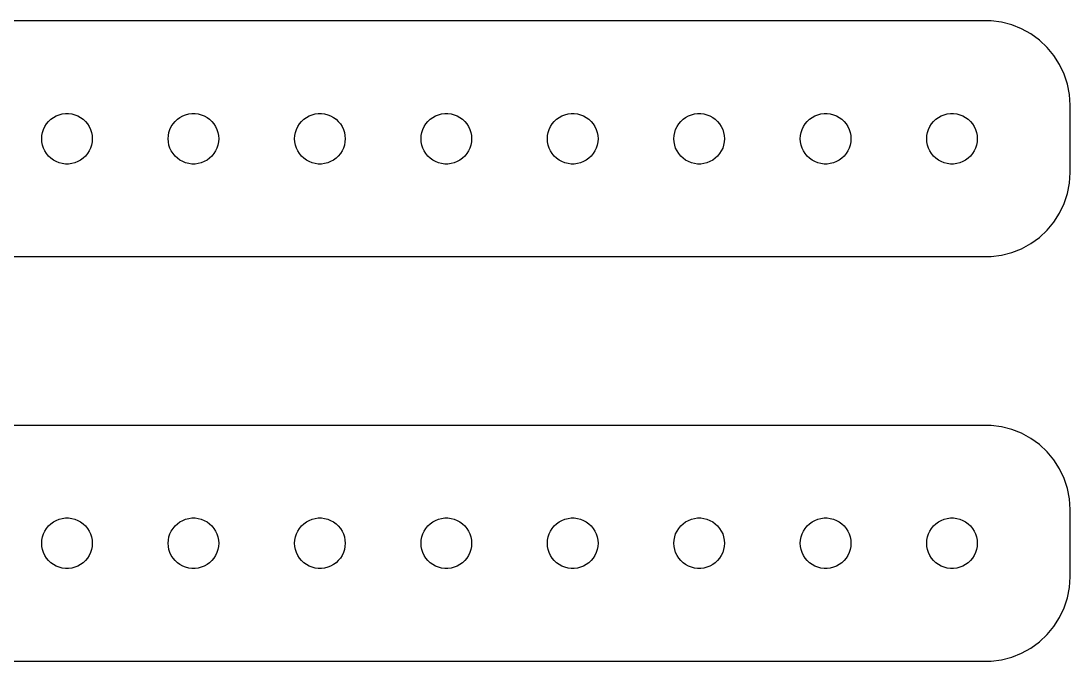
# Model space of a CAD drawing. Header units: metres. Extents: x -240 to 240, y 17 to 55.
# Drawn here: x 177.3 to 239.5, y 17 to 55 of the extents above; entities that cross this region are included whole.
import ezdxf

# ---------------------------------------------------------------- set-up
doc = ezdxf.new("R2010")
doc.units = ezdxf.units.M

msp = doc.modelspace()

# ---------------------------------------------------------------- linework, layer by layer
for p, q in [((234.814, 54.9901), (-234.814, 54.9901)), ((235.437, 54.9114), (234.814, 54.9901)), ((236.045, 54.7553), (235.437, 54.9114)), ((236.629, 54.5241), (236.045, 54.7553)), ((237.179, 54.2216), (236.629, 54.5241)), ((237.687, 53.8526), (237.179, 54.2216)), ((238.145, 53.4227), (237.687, 53.8526)), ((238.545, 52.9389), (238.145, 53.4227)), ((238.882, 52.4088), (238.545, 52.9389)), ((239.149, 51.8406), (238.882, 52.4088)), ((239.343, 51.2434), (239.149, 51.8406)), ((239.461, 50.6267), (239.343, 51.2434)), ((239.5, 50), (239.461, 50.6267)), ((239.5, 46), (239.5, 50)), ((179.044, 49.1558), (179.196, 49.2665)), ((179.196, 49.2665), (179.361, 49.3572)), ((179.361, 49.3572), (179.536, 49.4266)), ((179.536, 49.4266), (179.719, 49.4734)), ((179.719, 49.4734), (179.906, 49.497)), ((179.906, 49.497), (180.094, 49.497)), ((180.094, 49.497), (180.281, 49.4734)), ((180.281, 49.4734), (180.464, 49.4266)), ((180.464, 49.4266), (180.639, 49.3572)), ((180.639, 49.3572), (180.804, 49.2665)), ((180.804, 49.2665), (180.956, 49.1558)), ((186.544, 49.1558), (186.696, 49.2665)), ((186.696, 49.2665), (186.861, 49.3572)), ((186.861, 49.3572), (187.036, 49.4266)), ((187.036, 49.4266), (187.219, 49.4734)), ((187.219, 49.4734), (187.406, 49.497)), ((187.406, 49.497), (187.594, 49.497)), ((187.594, 49.497), (187.781, 49.4734)), ((187.781, 49.4734), (187.964, 49.4266)), ((187.964, 49.4266), (188.139, 49.3572)), ((188.139, 49.3572), (188.304, 49.2665)), ((188.304, 49.2665), (188.456, 49.1558)), ((194.044, 49.1558), (194.196, 49.2665)), ((194.196, 49.2665), (194.361, 49.3572)), ((194.361, 49.3572), (194.536, 49.4266)), ((194.536, 49.4266), (194.719, 49.4734)), ((194.719, 49.4734), (194.906, 49.497)), ((194.906, 49.497), (195.094, 49.497)), ((195.094, 49.497), (195.281, 49.4734)), ((195.281, 49.4734), (195.464, 49.4266)), ((195.464, 49.4266), (195.639, 49.3572)), ((195.639, 49.3572), (195.804, 49.2665)), ((195.804, 49.2665), (195.956, 49.1558)), ((201.544, 49.1558), (201.696, 49.2665)), ((201.696, 49.2665), (201.861, 49.3572)), ((201.861, 49.3572), (202.036, 49.4266)), ((202.036, 49.4266), (202.219, 49.4734)), ((202.219, 49.4734), (202.406, 49.497)), ((202.406, 49.497), (202.594, 49.497)), ((202.594, 49.497), (202.781, 49.4734)), ((202.781, 49.4734), (202.964, 49.4266)), ((202.964, 49.4266), (203.139, 49.3572)), ((203.139, 49.3572), (203.304, 49.2665)), ((203.304, 49.2665), (203.456, 49.1558)), ((209.044, 49.1558), (209.196, 49.2665)), ((209.196, 49.2665), (209.361, 49.3572)), ((209.361, 49.3572), (209.536, 49.4266)), ((209.536, 49.4266), (209.719, 49.4734)), ((209.719, 49.4734), (209.906, 49.497)), ((209.906, 49.497), (210.094, 49.497)), ((210.094, 49.497), (210.281, 49.4734)), ((210.281, 49.4734), (210.464, 49.4266)), ((210.464, 49.4266), (210.639, 49.3572)), ((210.639, 49.3572), (210.804, 49.2665)), ((210.804, 49.2665), (210.956, 49.1558)), ((216.544, 49.1558), (216.696, 49.2665)), ((216.696, 49.2665), (216.861, 49.3572)), ((216.861, 49.3572), (217.036, 49.4266)), ((217.036, 49.4266), (217.219, 49.4734)), ((217.219, 49.4734), (217.406, 49.497)), ((217.406, 49.497), (217.594, 49.497)), ((217.594, 49.497), (217.781, 49.4734)), ((217.781, 49.4734), (217.964, 49.4266)), ((217.964, 49.4266), (218.139, 49.3572)), ((218.139, 49.3572), (218.304, 49.2665)), ((218.304, 49.2665), (218.456, 49.1558)), ((224.044, 49.1558), (224.196, 49.2665)), ((224.196, 49.2665), (224.361, 49.3572)), ((224.361, 49.3572), (224.536, 49.4266)), ((224.536, 49.4266), (224.719, 49.4734)), ((224.719, 49.4734), (224.906, 49.497)), ((224.906, 49.497), (225.094, 49.497)), ((225.094, 49.497), (225.281, 49.4734)), ((225.281, 49.4734), (225.464, 49.4266)), ((225.464, 49.4266), (225.639, 49.3572)), ((225.639, 49.3572), (225.804, 49.2665)), ((225.804, 49.2665), (225.956, 49.1558)), ((231.544, 49.1558), (231.696, 49.2665)), ((231.696, 49.2665), (231.861, 49.3572)), ((231.861, 49.3572), (232.036, 49.4266)), ((232.036, 49.4266), (232.219, 49.4734)), ((232.219, 49.4734), (232.406, 49.497)), ((232.406, 49.497), (232.594, 49.497)), ((232.594, 49.497), (232.781, 49.4734)), ((232.781, 49.4734), (232.964, 49.4266)), ((232.964, 49.4266), (233.139, 49.3572)), ((233.139, 49.3572), (233.304, 49.2665)), ((233.304, 49.2665), (233.456, 49.1558)), ((178.547, 48.373), (178.605, 48.5522)), ((178.605, 48.5522), (178.686, 48.7226)), ((178.686, 48.7226), (178.786, 48.8817)), ((178.786, 48.8817), (178.907, 49.0268)), ((178.907, 49.0268), (179.044, 49.1558)), ((180.956, 49.1558), (181.093, 49.0268)), ((181.093, 49.0268), (181.214, 48.8817)), ((181.214, 48.8817), (181.314, 48.7226)), ((181.314, 48.7226), (181.395, 48.5522)), ((181.395, 48.5522), (181.453, 48.373)), ((186.047, 48.373), (186.105, 48.5522)), ((186.105, 48.5522), (186.186, 48.7226)), ((186.186, 48.7226), (186.286, 48.8817)), ((186.286, 48.8817), (186.407, 49.0268)), ((186.407, 49.0268), (186.544, 49.1558)), ((188.456, 49.1558), (188.593, 49.0268)), ((188.593, 49.0268), (188.714, 48.8817)), ((188.714, 48.8817), (188.814, 48.7226)), ((188.814, 48.7226), (188.895, 48.5522)), ((188.895, 48.5522), (188.953, 48.373)), ((193.547, 48.373), (193.605, 48.5522)), ((193.605, 48.5522), (193.686, 48.7226)), ((193.686, 48.7226), (193.786, 48.8817)), ((193.786, 48.8817), (193.907, 49.0268)), ((193.907, 49.0268), (194.044, 49.1558)), ((195.956, 49.1558), (196.093, 49.0268)), ((196.093, 49.0268), (196.214, 48.8817)), ((196.214, 48.8817), (196.314, 48.7226)), ((196.314, 48.7226), (196.395, 48.5522)), ((196.395, 48.5522), (196.453, 48.373)), ((201.047, 48.373), (201.105, 48.5522)), ((201.105, 48.5522), (201.186, 48.7226)), ((201.186, 48.7226), (201.286, 48.8817)), ((201.286, 48.8817), (201.407, 49.0268)), ((201.407, 49.0268), (201.544, 49.1558)), ((203.456, 49.1558), (203.593, 49.0268)), ((203.593, 49.0268), (203.714, 48.8817)), ((203.714, 48.8817), (203.814, 48.7226)), ((203.814, 48.7226), (203.895, 48.5522)), ((203.895, 48.5522), (203.953, 48.373)), ((208.547, 48.373), (208.605, 48.5522)), ((208.605, 48.5522), (208.686, 48.7226)), ((208.686, 48.7226), (208.786, 48.8817)), ((208.786, 48.8817), (208.907, 49.0268)), ((208.907, 49.0268), (209.044, 49.1558)), ((210.956, 49.1558), (211.093, 49.0268)), ((211.093, 49.0268), (211.214, 48.8817)), ((211.214, 48.8817), (211.314, 48.7226)), ((211.314, 48.7226), (211.395, 48.5522)), ((211.395, 48.5522), (211.453, 48.373)), ((216.047, 48.373), (216.105, 48.5522)), ((216.105, 48.5522), (216.186, 48.7226)), ((216.186, 48.7226), (216.286, 48.8817)), ((216.286, 48.8817), (216.407, 49.0268)), ((216.407, 49.0268), (216.544, 49.1558)), ((218.456, 49.1558), (218.593, 49.0268)), ((218.593, 49.0268), (218.714, 48.8817)), ((218.714, 48.8817), (218.814, 48.7226)), ((218.814, 48.7226), (218.895, 48.5522)), ((218.895, 48.5522), (218.953, 48.373)), ((223.547, 48.373), (223.605, 48.5522)), ((223.605, 48.5522), (223.686, 48.7226)), ((223.686, 48.7226), (223.786, 48.8817)), ((223.786, 48.8817), (223.907, 49.0268)), ((223.907, 49.0268), (224.044, 49.1558)), ((225.956, 49.1558), (226.093, 49.0268)), ((226.093, 49.0268), (226.214, 48.8817)), ((226.214, 48.8817), (226.314, 48.7226)), ((226.314, 48.7226), (226.395, 48.5522)), ((226.395, 48.5522), (226.453, 48.373)), ((231.047, 48.373), (231.105, 48.5522)), ((231.105, 48.5522), (231.186, 48.7226)), ((231.186, 48.7226), (231.286, 48.8817)), ((231.286, 48.8817), (231.407, 49.0268)), ((231.407, 49.0268), (231.544, 49.1558)), ((233.456, 49.1558), (233.593, 49.0268)), ((233.593, 49.0268), (233.714, 48.8817)), ((233.714, 48.8817), (233.814, 48.7226)), ((233.814, 48.7226), (233.895, 48.5522)), ((233.895, 48.5522), (233.953, 48.373)), ((178.5, 48), (178.512, 48.188)), ((178.512, 47.812), (178.5, 48)), ((178.512, 48.188), (178.547, 48.373)), ((181.453, 48.373), (181.488, 48.188)), ((181.488, 48.188), (181.5, 48)), ((181.5, 48), (181.488, 47.812)), ((186, 48), (186.012, 48.188)), ((186.012, 47.812), (186, 48)), ((186.012, 48.188), (186.047, 48.373)), ((188.953, 48.373), (188.988, 48.188)), ((188.988, 48.188), (189, 48)), ((189, 48), (188.988, 47.812)), ((193.5, 48), (193.512, 48.188)), ((193.512, 47.812), (193.5, 48)), ((193.512, 48.188), (193.547, 48.373)), ((196.453, 48.373), (196.488, 48.188)), ((196.488, 48.188), (196.5, 48)), ((196.5, 48), (196.488, 47.812)), ((201, 48), (201.012, 48.188)), ((201.012, 47.812), (201, 48)), ((201.012, 48.188), (201.047, 48.373)), ((203.953, 48.373), (203.988, 48.188)), ((203.988, 48.188), (204, 48)), ((204, 48), (203.988, 47.812)), ((208.5, 48), (208.512, 48.188)), ((208.512, 47.812), (208.5, 48)), ((208.512, 48.188), (208.547, 48.373)), ((211.453, 48.373), (211.488, 48.188)), ((211.488, 48.188), (211.5, 48)), ((211.5, 48), (211.488, 47.812)), ((216, 48), (216.012, 48.188)), ((216.012, 47.812), (216, 48)), ((216.012, 48.188), (216.047, 48.373)), ((218.953, 48.373), (218.988, 48.188)), ((218.988, 48.188), (219, 48)), ((219, 48), (218.988, 47.812)), ((223.5, 48), (223.512, 48.188)), ((223.512, 47.812), (223.5, 48)), ((223.512, 48.188), (223.547, 48.373)), ((226.453, 48.373), (226.488, 48.188)), ((226.488, 48.188), (226.5, 48)), ((226.5, 48), (226.488, 47.812)), ((231, 48), (231.012, 48.188)), ((231.012, 47.812), (231, 48)), ((231.012, 48.188), (231.047, 48.373)), ((233.953, 48.373), (233.988, 48.188)), ((233.988, 48.188), (234, 48)), ((234, 48), (233.988, 47.812)), ((178.547, 47.627), (178.512, 47.812)), ((178.605, 47.4478), (178.547, 47.627)), ((178.686, 47.2774), (178.605, 47.4478)), ((181.395, 47.4478), (181.314, 47.2774)), ((181.453, 47.627), (181.395, 47.4478)), ((181.488, 47.812), (181.453, 47.627)), ((186.047, 47.627), (186.012, 47.812)), ((186.105, 47.4478), (186.047, 47.627)), ((186.186, 47.2774), (186.105, 47.4478)), ((188.895, 47.4478), (188.814, 47.2774)), ((188.953, 47.627), (188.895, 47.4478)), ((188.988, 47.812), (188.953, 47.627)), ((193.547, 47.627), (193.512, 47.812)), ((193.605, 47.4478), (193.547, 47.627)), ((193.686, 47.2774), (193.605, 47.4478)), ((196.395, 47.4478), (196.314, 47.2774)), ((196.453, 47.627), (196.395, 47.4478)), ((196.488, 47.812), (196.453, 47.627)), ((201.047, 47.627), (201.012, 47.812)), ((201.105, 47.4478), (201.047, 47.627)), ((201.186, 47.2774), (201.105, 47.4478)), ((203.895, 47.4478), (203.814, 47.2774)), ((203.953, 47.627), (203.895, 47.4478)), ((203.988, 47.812), (203.953, 47.627)), ((208.547, 47.627), (208.512, 47.812)), ((208.605, 47.4478), (208.547, 47.627)), ((208.686, 47.2774), (208.605, 47.4478)), ((211.395, 47.4478), (211.314, 47.2774)), ((211.453, 47.627), (211.395, 47.4478)), ((211.488, 47.812), (211.453, 47.627)), ((216.047, 47.627), (216.012, 47.812)), ((216.105, 47.4478), (216.047, 47.627)), ((216.186, 47.2774), (216.105, 47.4478)), ((218.895, 47.4478), (218.814, 47.2774)), ((218.953, 47.627), (218.895, 47.4478)), ((218.988, 47.812), (218.953, 47.627)), ((223.547, 47.627), (223.512, 47.812)), ((223.605, 47.4478), (223.547, 47.627)), ((223.686, 47.2774), (223.605, 47.4478)), ((226.395, 47.4478), (226.314, 47.2774)), ((226.453, 47.627), (226.395, 47.4478)), ((226.488, 47.812), (226.453, 47.627)), ((231.047, 47.627), (231.012, 47.812)), ((231.105, 47.4478), (231.047, 47.627)), ((231.186, 47.2774), (231.105, 47.4478)), ((233.895, 47.4478), (233.814, 47.2774)), ((233.953, 47.627), (233.895, 47.4478)), ((233.988, 47.812), (233.953, 47.627)), ((178.786, 47.1183), (178.686, 47.2774)), ((178.907, 46.9732), (178.786, 47.1183)), ((179.044, 46.8442), (178.907, 46.9732)), ((179.196, 46.7335), (179.044, 46.8442)), ((179.361, 46.6428), (179.196, 46.7335)), ((180.804, 46.7335), (180.639, 46.6428)), ((180.956, 46.8442), (180.804, 46.7335)), ((181.093, 46.9732), (180.956, 46.8442)), ((181.214, 47.1183), (181.093, 46.9732)), ((181.314, 47.2774), (181.214, 47.1183)), ((186.286, 47.1183), (186.186, 47.2774)), ((186.407, 46.9732), (186.286, 47.1183)), ((186.544, 46.8442), (186.407, 46.9732)), ((186.696, 46.7335), (186.544, 46.8442)), ((186.861, 46.6428), (186.696, 46.7335)), ((188.304, 46.7335), (188.139, 46.6428)), ((188.456, 46.8442), (188.304, 46.7335)), ((188.593, 46.9732), (188.456, 46.8442)), ((188.714, 47.1183), (188.593, 46.9732)), ((188.814, 47.2774), (188.714, 47.1183)), ((193.786, 47.1183), (193.686, 47.2774)), ((193.907, 46.9732), (193.786, 47.1183)), ((194.044, 46.8442), (193.907, 46.9732)), ((194.196, 46.7335), (194.044, 46.8442)), ((194.361, 46.6428), (194.196, 46.7335)), ((195.804, 46.7335), (195.639, 46.6428)), ((195.956, 46.8442), (195.804, 46.7335)), ((196.093, 46.9732), (195.956, 46.8442)), ((196.214, 47.1183), (196.093, 46.9732)), ((196.314, 47.2774), (196.214, 47.1183)), ((201.286, 47.1183), (201.186, 47.2774)), ((201.407, 46.9732), (201.286, 47.1183)), ((201.544, 46.8442), (201.407, 46.9732)), ((201.696, 46.7335), (201.544, 46.8442)), ((201.861, 46.6428), (201.696, 46.7335)), ((203.304, 46.7335), (203.139, 46.6428)), ((203.456, 46.8442), (203.304, 46.7335)), ((203.593, 46.9732), (203.456, 46.8442)), ((203.714, 47.1183), (203.593, 46.9732)), ((203.814, 47.2774), (203.714, 47.1183)), ((208.786, 47.1183), (208.686, 47.2774)), ((208.907, 46.9732), (208.786, 47.1183)), ((209.044, 46.8442), (208.907, 46.9732)), ((209.196, 46.7335), (209.044, 46.8442)), ((209.361, 46.6428), (209.196, 46.7335)), ((210.804, 46.7335), (210.639, 46.6428)), ((210.956, 46.8442), (210.804, 46.7335)), ((211.093, 46.9732), (210.956, 46.8442)), ((211.214, 47.1183), (211.093, 46.9732)), ((211.314, 47.2774), (211.214, 47.1183)), ((216.286, 47.1183), (216.186, 47.2774)), ((216.407, 46.9732), (216.286, 47.1183)), ((216.544, 46.8442), (216.407, 46.9732)), ((216.696, 46.7335), (216.544, 46.8442)), ((216.861, 46.6428), (216.696, 46.7335)), ((218.304, 46.7335), (218.139, 46.6428)), ((218.456, 46.8442), (218.304, 46.7335)), ((218.593, 46.9732), (218.456, 46.8442)), ((218.714, 47.1183), (218.593, 46.9732)), ((218.814, 47.2774), (218.714, 47.1183)), ((223.786, 47.1183), (223.686, 47.2774)), ((223.907, 46.9732), (223.786, 47.1183)), ((224.044, 46.8442), (223.907, 46.9732)), ((224.196, 46.7335), (224.044, 46.8442)), ((224.361, 46.6428), (224.196, 46.7335)), ((225.804, 46.7335), (225.639, 46.6428)), ((225.956, 46.8442), (225.804, 46.7335)), ((226.093, 46.9732), (225.956, 46.8442)), ((226.214, 47.1183), (226.093, 46.9732)), ((226.314, 47.2774), (226.214, 47.1183)), ((231.286, 47.1183), (231.186, 47.2774)), ((231.407, 46.9732), (231.286, 47.1183)), ((231.544, 46.8442), (231.407, 46.9732)), ((231.696, 46.7335), (231.544, 46.8442)), ((231.861, 46.6428), (231.696, 46.7335)), ((233.304, 46.7335), (233.139, 46.6428)), ((233.456, 46.8442), (233.304, 46.7335)), ((233.593, 46.9732), (233.456, 46.8442)), ((233.714, 47.1183), (233.593, 46.9732)), ((233.814, 47.2774), (233.714, 47.1183)), ((179.536, 46.5734), (179.361, 46.6428)), ((179.719, 46.5266), (179.536, 46.5734)), ((179.906, 46.503), (179.719, 46.5266)), ((180.094, 46.503), (179.906, 46.503)), ((180.281, 46.5266), (180.094, 46.503)), ((180.464, 46.5734), (180.281, 46.5266)), ((180.639, 46.6428), (180.464, 46.5734)), ((187.036, 46.5734), (186.861, 46.6428)), ((187.219, 46.5266), (187.036, 46.5734)), ((187.406, 46.503), (187.219, 46.5266)), ((187.594, 46.503), (187.406, 46.503)), ((187.781, 46.5266), (187.594, 46.503)), ((187.964, 46.5734), (187.781, 46.5266)), ((188.139, 46.6428), (187.964, 46.5734)), ((194.536, 46.5734), (194.361, 46.6428)), ((194.719, 46.5266), (194.536, 46.5734)), ((194.906, 46.503), (194.719, 46.5266)), ((195.094, 46.503), (194.906, 46.503)), ((195.281, 46.5266), (195.094, 46.503)), ((195.464, 46.5734), (195.281, 46.5266)), ((195.639, 46.6428), (195.464, 46.5734)), ((202.036, 46.5734), (201.861, 46.6428)), ((202.219, 46.5266), (202.036, 46.5734)), ((202.406, 46.503), (202.219, 46.5266)), ((202.594, 46.503), (202.406, 46.503)), ((202.781, 46.5266), (202.594, 46.503)), ((202.964, 46.5734), (202.781, 46.5266)), ((203.139, 46.6428), (202.964, 46.5734)), ((209.536, 46.5734), (209.361, 46.6428)), ((209.719, 46.5266), (209.536, 46.5734)), ((209.906, 46.503), (209.719, 46.5266)), ((210.094, 46.503), (209.906, 46.503)), ((210.281, 46.5266), (210.094, 46.503)), ((210.464, 46.5734), (210.281, 46.5266)), ((210.639, 46.6428), (210.464, 46.5734)), ((217.036, 46.5734), (216.861, 46.6428)), ((217.219, 46.5266), (217.036, 46.5734)), ((217.406, 46.503), (217.219, 46.5266)), ((217.594, 46.503), (217.406, 46.503)), ((217.781, 46.5266), (217.594, 46.503)), ((217.964, 46.5734), (217.781, 46.5266)), ((218.139, 46.6428), (217.964, 46.5734)), ((224.536, 46.5734), (224.361, 46.6428)), ((224.719, 46.5266), (224.536, 46.5734)), ((224.906, 46.503), (224.719, 46.5266)), ((225.094, 46.503), (224.906, 46.503)), ((225.281, 46.5266), (225.094, 46.503)), ((225.464, 46.5734), (225.281, 46.5266)), ((225.639, 46.6428), (225.464, 46.5734)), ((232.036, 46.5734), (231.861, 46.6428)), ((232.219, 46.5266), (232.036, 46.5734)), ((232.406, 46.503), (232.219, 46.5266)), ((232.594, 46.503), (232.406, 46.503)), ((232.781, 46.5266), (232.594, 46.503)), ((232.964, 46.5734), (232.781, 46.5266)), ((233.139, 46.6428), (232.964, 46.5734)), ((239.461, 45.3733), (239.5, 46)), ((239.343, 44.7566), (239.461, 45.3733)), ((239.149, 44.1594), (239.343, 44.7566)), ((238.545, 43.0611), (238.882, 43.5912)), ((238.882, 43.5912), (239.149, 44.1594)), ((238.145, 42.5773), (238.545, 43.0611)), ((237.687, 42.1474), (238.145, 42.5773)), ((236.629, 41.4759), (237.179, 41.7784)), ((237.179, 41.7784), (237.687, 42.1474)), ((234.814, 41.0099), (235.437, 41.0886)), ((235.437, 41.0886), (236.045, 41.2447)), ((236.045, 41.2447), (236.629, 41.4759)), ((-234.814, 41.0099), (234.814, 41.0099)), ((234.814, 30.9901), (-234.814, 30.9901)), ((235.437, 30.9114), (234.814, 30.9901)), ((236.045, 30.7553), (235.437, 30.9114)), ((236.629, 30.5241), (236.045, 30.7553)), ((237.179, 30.2216), (236.629, 30.5241)), ((237.687, 29.8526), (237.179, 30.2216)), ((238.145, 29.4227), (237.687, 29.8526)), ((238.545, 28.9389), (238.145, 29.4227)), ((238.882, 28.4088), (238.545, 28.9389)), ((239.149, 27.8406), (238.882, 28.4088)), ((239.343, 27.2434), (239.149, 27.8406)), ((239.461, 26.6267), (239.343, 27.2434)), ((239.5, 26), (239.461, 26.6267)), ((239.5, 22), (239.5, 26)), ((178.786, 24.8817), (178.907, 25.0268)), ((178.907, 25.0268), (179.044, 25.1558)), ((179.044, 25.1558), (179.196, 25.2665)), ((179.196, 25.2665), (179.361, 25.3572)), ((179.361, 25.3572), (179.536, 25.4266)), ((179.536, 25.4266), (179.719, 25.4734)), ((179.719, 25.4734), (179.906, 25.497)), ((179.906, 25.497), (180.094, 25.497)), ((180.094, 25.497), (180.281, 25.4734)), ((180.281, 25.4734), (180.464, 25.4266)), ((180.464, 25.4266), (180.639, 25.3572)), ((180.639, 25.3572), (180.804, 25.2665)), ((180.804, 25.2665), (180.956, 25.1558)), ((180.956, 25.1558), (181.093, 25.0268)), ((181.093, 25.0268), (181.214, 24.8817)), ((186.286, 24.8817), (186.407, 25.0268)), ((186.407, 25.0268), (186.544, 25.1558)), ((186.544, 25.1558), (186.696, 25.2665)), ((186.696, 25.2665), (186.861, 25.3572)), ((186.861, 25.3572), (187.036, 25.4266)), ((187.036, 25.4266), (187.219, 25.4734)), ((187.219, 25.4734), (187.406, 25.497)), ((187.406, 25.497), (187.594, 25.497)), ((187.594, 25.497), (187.781, 25.4734)), ((187.781, 25.4734), (187.964, 25.4266)), ((187.964, 25.4266), (188.139, 25.3572)), ((188.139, 25.3572), (188.304, 25.2665)), ((188.304, 25.2665), (188.456, 25.1558)), ((188.456, 25.1558), (188.593, 25.0268)), ((188.593, 25.0268), (188.714, 24.8817)), ((193.786, 24.8817), (193.907, 25.0268)), ((193.907, 25.0268), (194.044, 25.1558)), ((194.044, 25.1558), (194.196, 25.2665)), ((194.196, 25.2665), (194.361, 25.3572)), ((194.361, 25.3572), (194.536, 25.4266)), ((194.536, 25.4266), (194.719, 25.4734)), ((194.719, 25.4734), (194.906, 25.497)), ((194.906, 25.497), (195.094, 25.497)), ((195.094, 25.497), (195.281, 25.4734)), ((195.281, 25.4734), (195.464, 25.4266)), ((195.464, 25.4266), (195.639, 25.3572)), ((195.639, 25.3572), (195.804, 25.2665)), ((195.804, 25.2665), (195.956, 25.1558)), ((195.956, 25.1558), (196.093, 25.0268)), ((196.093, 25.0268), (196.214, 24.8817)), ((201.286, 24.8817), (201.407, 25.0268)), ((201.407, 25.0268), (201.544, 25.1558)), ((201.544, 25.1558), (201.696, 25.2665)), ((201.696, 25.2665), (201.861, 25.3572)), ((201.861, 25.3572), (202.036, 25.4266)), ((202.036, 25.4266), (202.219, 25.4734)), ((202.219, 25.4734), (202.406, 25.497)), ((202.406, 25.497), (202.594, 25.497)), ((202.594, 25.497), (202.781, 25.4734)), ((202.781, 25.4734), (202.964, 25.4266)), ((202.964, 25.4266), (203.139, 25.3572)), ((203.139, 25.3572), (203.304, 25.2665)), ((203.304, 25.2665), (203.456, 25.1558)), ((203.456, 25.1558), (203.593, 25.0268)), ((203.593, 25.0268), (203.714, 24.8817)), ((208.786, 24.8817), (208.907, 25.0268)), ((208.907, 25.0268), (209.044, 25.1558)), ((209.044, 25.1558), (209.196, 25.2665)), ((209.196, 25.2665), (209.361, 25.3572)), ((209.361, 25.3572), (209.536, 25.4266)), ((209.536, 25.4266), (209.719, 25.4734)), ((209.719, 25.4734), (209.906, 25.497)), ((209.906, 25.497), (210.094, 25.497)), ((210.094, 25.497), (210.281, 25.4734)), ((210.281, 25.4734), (210.464, 25.4266)), ((210.464, 25.4266), (210.639, 25.3572)), ((210.639, 25.3572), (210.804, 25.2665)), ((210.804, 25.2665), (210.956, 25.1558)), ((210.956, 25.1558), (211.093, 25.0268)), ((211.093, 25.0268), (211.214, 24.8817)), ((216.286, 24.8817), (216.407, 25.0268)), ((216.407, 25.0268), (216.544, 25.1558)), ((216.544, 25.1558), (216.696, 25.2665)), ((216.696, 25.2665), (216.861, 25.3572)), ((216.861, 25.3572), (217.036, 25.4266)), ((217.036, 25.4266), (217.219, 25.4734)), ((217.219, 25.4734), (217.406, 25.497)), ((217.406, 25.497), (217.594, 25.497)), ((217.594, 25.497), (217.781, 25.4734)), ((217.781, 25.4734), (217.964, 25.4266)), ((217.964, 25.4266), (218.139, 25.3572)), ((218.139, 25.3572), (218.304, 25.2665)), ((218.304, 25.2665), (218.456, 25.1558)), ((218.456, 25.1558), (218.593, 25.0268)), ((218.593, 25.0268), (218.714, 24.8817)), ((223.786, 24.8817), (223.907, 25.0268)), ((223.907, 25.0268), (224.044, 25.1558)), ((224.044, 25.1558), (224.196, 25.2665)), ((224.196, 25.2665), (224.361, 25.3572)), ((224.361, 25.3572), (224.536, 25.4266)), ((224.536, 25.4266), (224.719, 25.4734)), ((224.719, 25.4734), (224.906, 25.497)), ((224.906, 25.497), (225.094, 25.497)), ((225.094, 25.497), (225.281, 25.4734)), ((225.281, 25.4734), (225.464, 25.4266)), ((225.464, 25.4266), (225.639, 25.3572)), ((225.639, 25.3572), (225.804, 25.2665)), ((225.804, 25.2665), (225.956, 25.1558)), ((225.956, 25.1558), (226.093, 25.0268)), ((226.093, 25.0268), (226.214, 24.8817)), ((231.286, 24.8817), (231.407, 25.0268)), ((231.407, 25.0268), (231.544, 25.1558)), ((231.544, 25.1558), (231.696, 25.2665)), ((231.696, 25.2665), (231.861, 25.3572)), ((231.861, 25.3572), (232.036, 25.4266)), ((232.036, 25.4266), (232.219, 25.4734)), ((232.219, 25.4734), (232.406, 25.497)), ((232.406, 25.497), (232.594, 25.497)), ((232.594, 25.497), (232.781, 25.4734)), ((232.781, 25.4734), (232.964, 25.4266)), ((232.964, 25.4266), (233.139, 25.3572)), ((233.139, 25.3572), (233.304, 25.2665)), ((233.304, 25.2665), (233.456, 25.1558)), ((233.456, 25.1558), (233.593, 25.0268)), ((233.593, 25.0268), (233.714, 24.8817)), ((178.512, 24.188), (178.547, 24.373)), ((178.547, 24.373), (178.605, 24.5522)), ((178.605, 24.5522), (178.686, 24.7226)), ((178.686, 24.7226), (178.786, 24.8817)), ((181.214, 24.8817), (181.314, 24.7226)), ((181.314, 24.7226), (181.395, 24.5522)), ((181.395, 24.5522), (181.453, 24.373)), ((181.453, 24.373), (181.488, 24.188)), ((186.012, 24.188), (186.047, 24.373)), ((186.047, 24.373), (186.105, 24.5522)), ((186.105, 24.5522), (186.186, 24.7226)), ((186.186, 24.7226), (186.286, 24.8817)), ((188.714, 24.8817), (188.814, 24.7226)), ((188.814, 24.7226), (188.895, 24.5522)), ((188.895, 24.5522), (188.953, 24.373)), ((188.953, 24.373), (188.988, 24.188)), ((193.512, 24.188), (193.547, 24.373)), ((193.547, 24.373), (193.605, 24.5522)), ((193.605, 24.5522), (193.686, 24.7226)), ((193.686, 24.7226), (193.786, 24.8817)), ((196.214, 24.8817), (196.314, 24.7226)), ((196.314, 24.7226), (196.395, 24.5522)), ((196.395, 24.5522), (196.453, 24.373)), ((196.453, 24.373), (196.488, 24.188)), ((201.012, 24.188), (201.047, 24.373)), ((201.047, 24.373), (201.105, 24.5522)), ((201.105, 24.5522), (201.186, 24.7226)), ((201.186, 24.7226), (201.286, 24.8817)), ((203.714, 24.8817), (203.814, 24.7226)), ((203.814, 24.7226), (203.895, 24.5522)), ((203.895, 24.5522), (203.953, 24.373)), ((203.953, 24.373), (203.988, 24.188)), ((208.512, 24.188), (208.547, 24.373)), ((208.547, 24.373), (208.605, 24.5522)), ((208.605, 24.5522), (208.686, 24.7226)), ((208.686, 24.7226), (208.786, 24.8817)), ((211.214, 24.8817), (211.314, 24.7226)), ((211.314, 24.7226), (211.395, 24.5522)), ((211.395, 24.5522), (211.453, 24.373)), ((211.453, 24.373), (211.488, 24.188)), ((216.012, 24.188), (216.047, 24.373)), ((216.047, 24.373), (216.105, 24.5522)), ((216.105, 24.5522), (216.186, 24.7226)), ((216.186, 24.7226), (216.286, 24.8817)), ((218.714, 24.8817), (218.814, 24.7226)), ((218.814, 24.7226), (218.895, 24.5522)), ((218.895, 24.5522), (218.953, 24.373)), ((218.953, 24.373), (218.988, 24.188)), ((223.512, 24.188), (223.547, 24.373)), ((223.547, 24.373), (223.605, 24.5522)), ((223.605, 24.5522), (223.686, 24.7226)), ((223.686, 24.7226), (223.786, 24.8817)), ((226.214, 24.8817), (226.314, 24.7226)), ((226.314, 24.7226), (226.395, 24.5522)), ((226.395, 24.5522), (226.453, 24.373)), ((226.453, 24.373), (226.488, 24.188)), ((231.012, 24.188), (231.047, 24.373)), ((231.047, 24.373), (231.105, 24.5522)), ((231.105, 24.5522), (231.186, 24.7226)), ((231.186, 24.7226), (231.286, 24.8817)), ((233.714, 24.8817), (233.814, 24.7226)), ((233.814, 24.7226), (233.895, 24.5522)), ((233.895, 24.5522), (233.953, 24.373)), ((233.953, 24.373), (233.988, 24.188)), ((178.5, 24), (178.512, 24.188)), ((178.512, 23.812), (178.5, 24)), ((178.547, 23.627), (178.512, 23.812)), ((181.488, 23.812), (181.453, 23.627)), ((181.488, 24.188), (181.5, 24)), ((181.5, 24), (181.488, 23.812)), ((186, 24), (186.012, 24.188)), ((186.012, 23.812), (186, 24)), ((186.047, 23.627), (186.012, 23.812)), ((188.988, 23.812), (188.953, 23.627)), ((188.988, 24.188), (189, 24)), ((189, 24), (188.988, 23.812)), ((193.5, 24), (193.512, 24.188)), ((193.512, 23.812), (193.5, 24)), ((193.547, 23.627), (193.512, 23.812)), ((196.488, 23.812), (196.453, 23.627)), ((196.488, 24.188), (196.5, 24)), ((196.5, 24), (196.488, 23.812)), ((201, 24), (201.012, 24.188)), ((201.012, 23.812), (201, 24)), ((201.047, 23.627), (201.012, 23.812)), ((203.988, 23.812), (203.953, 23.627)), ((203.988, 24.188), (204, 24)), ((204, 24), (203.988, 23.812)), ((208.5, 24), (208.512, 24.188)), ((208.512, 23.812), (208.5, 24)), ((208.547, 23.627), (208.512, 23.812)), ((211.488, 23.812), (211.453, 23.627)), ((211.488, 24.188), (211.5, 24)), ((211.5, 24), (211.488, 23.812)), ((216, 24), (216.012, 24.188)), ((216.012, 23.812), (216, 24)), ((216.047, 23.627), (216.012, 23.812)), ((218.988, 23.812), (218.953, 23.627)), ((218.988, 24.188), (219, 24)), ((219, 24), (218.988, 23.812)), ((223.5, 24), (223.512, 24.188)), ((223.512, 23.812), (223.5, 24)), ((223.547, 23.627), (223.512, 23.812)), ((226.488, 23.812), (226.453, 23.627)), ((226.488, 24.188), (226.5, 24)), ((226.5, 24), (226.488, 23.812)), ((231, 24), (231.012, 24.188)), ((231.012, 23.812), (231, 24)), ((231.047, 23.627), (231.012, 23.812)), ((233.988, 23.812), (233.953, 23.627)), ((233.988, 24.188), (234, 24)), ((234, 24), (233.988, 23.812)), ((178.605, 23.4478), (178.547, 23.627)), ((178.686, 23.2774), (178.605, 23.4478)), ((178.786, 23.1183), (178.686, 23.2774)), ((178.907, 22.9732), (178.786, 23.1183)), ((181.214, 23.1183), (181.093, 22.9732)), ((181.314, 23.2774), (181.214, 23.1183)), ((181.395, 23.4478), (181.314, 23.2774)), ((181.453, 23.627), (181.395, 23.4478)), ((186.105, 23.4478), (186.047, 23.627)), ((186.186, 23.2774), (186.105, 23.4478)), ((186.286, 23.1183), (186.186, 23.2774)), ((186.407, 22.9732), (186.286, 23.1183)), ((188.714, 23.1183), (188.593, 22.9732)), ((188.814, 23.2774), (188.714, 23.1183)), ((188.895, 23.4478), (188.814, 23.2774)), ((188.953, 23.627), (188.895, 23.4478)), ((193.605, 23.4478), (193.547, 23.627)), ((193.686, 23.2774), (193.605, 23.4478)), ((193.786, 23.1183), (193.686, 23.2774)), ((193.907, 22.9732), (193.786, 23.1183)), ((196.214, 23.1183), (196.093, 22.9732)), ((196.314, 23.2774), (196.214, 23.1183)), ((196.395, 23.4478), (196.314, 23.2774)), ((196.453, 23.627), (196.395, 23.4478)), ((201.105, 23.4478), (201.047, 23.627)), ((201.186, 23.2774), (201.105, 23.4478)), ((201.286, 23.1183), (201.186, 23.2774)), ((201.407, 22.9732), (201.286, 23.1183)), ((203.714, 23.1183), (203.593, 22.9732)), ((203.814, 23.2774), (203.714, 23.1183)), ((203.895, 23.4478), (203.814, 23.2774)), ((203.953, 23.627), (203.895, 23.4478)), ((208.605, 23.4478), (208.547, 23.627)), ((208.686, 23.2774), (208.605, 23.4478)), ((208.786, 23.1183), (208.686, 23.2774)), ((208.907, 22.9732), (208.786, 23.1183)), ((211.214, 23.1183), (211.093, 22.9732)), ((211.314, 23.2774), (211.214, 23.1183)), ((211.395, 23.4478), (211.314, 23.2774)), ((211.453, 23.627), (211.395, 23.4478)), ((216.105, 23.4478), (216.047, 23.627)), ((216.186, 23.2774), (216.105, 23.4478)), ((216.286, 23.1183), (216.186, 23.2774)), ((216.407, 22.9732), (216.286, 23.1183)), ((218.714, 23.1183), (218.593, 22.9732)), ((218.814, 23.2774), (218.714, 23.1183)), ((218.895, 23.4478), (218.814, 23.2774)), ((218.953, 23.627), (218.895, 23.4478)), ((223.605, 23.4478), (223.547, 23.627)), ((223.686, 23.2774), (223.605, 23.4478)), ((223.786, 23.1183), (223.686, 23.2774)), ((223.907, 22.9732), (223.786, 23.1183)), ((226.214, 23.1183), (226.093, 22.9732)), ((226.314, 23.2774), (226.214, 23.1183)), ((226.395, 23.4478), (226.314, 23.2774)), ((226.453, 23.627), (226.395, 23.4478)), ((231.105, 23.4478), (231.047, 23.627)), ((231.186, 23.2774), (231.105, 23.4478)), ((231.286, 23.1183), (231.186, 23.2774)), ((231.407, 22.9732), (231.286, 23.1183)), ((233.714, 23.1183), (233.593, 22.9732)), ((233.814, 23.2774), (233.714, 23.1183)), ((233.895, 23.4478), (233.814, 23.2774)), ((233.953, 23.627), (233.895, 23.4478)), ((179.044, 22.8442), (178.907, 22.9732)), ((179.196, 22.7335), (179.044, 22.8442)), ((179.361, 22.6428), (179.196, 22.7335)), ((179.536, 22.5734), (179.361, 22.6428)), ((179.719, 22.5266), (179.536, 22.5734)), ((179.906, 22.503), (179.719, 22.5266)), ((180.094, 22.503), (179.906, 22.503)), ((180.281, 22.5266), (180.094, 22.503)), ((180.464, 22.5734), (180.281, 22.5266)), ((180.639, 22.6428), (180.464, 22.5734)), ((180.804, 22.7335), (180.639, 22.6428)), ((180.956, 22.8442), (180.804, 22.7335)), ((181.093, 22.9732), (180.956, 22.8442)), ((186.544, 22.8442), (186.407, 22.9732)), ((186.696, 22.7335), (186.544, 22.8442)), ((186.861, 22.6428), (186.696, 22.7335)), ((187.036, 22.5734), (186.861, 22.6428)), ((187.219, 22.5266), (187.036, 22.5734)), ((187.406, 22.503), (187.219, 22.5266)), ((187.594, 22.503), (187.406, 22.503)), ((187.781, 22.5266), (187.594, 22.503)), ((187.964, 22.5734), (187.781, 22.5266)), ((188.139, 22.6428), (187.964, 22.5734)), ((188.304, 22.7335), (188.139, 22.6428)), ((188.456, 22.8442), (188.304, 22.7335)), ((188.593, 22.9732), (188.456, 22.8442)), ((194.044, 22.8442), (193.907, 22.9732)), ((194.196, 22.7335), (194.044, 22.8442)), ((194.361, 22.6428), (194.196, 22.7335)), ((194.536, 22.5734), (194.361, 22.6428)), ((194.719, 22.5266), (194.536, 22.5734)), ((194.906, 22.503), (194.719, 22.5266)), ((195.094, 22.503), (194.906, 22.503)), ((195.281, 22.5266), (195.094, 22.503)), ((195.464, 22.5734), (195.281, 22.5266)), ((195.639, 22.6428), (195.464, 22.5734)), ((195.804, 22.7335), (195.639, 22.6428)), ((195.956, 22.8442), (195.804, 22.7335)), ((196.093, 22.9732), (195.956, 22.8442)), ((201.544, 22.8442), (201.407, 22.9732)), ((201.696, 22.7335), (201.544, 22.8442)), ((201.861, 22.6428), (201.696, 22.7335)), ((202.036, 22.5734), (201.861, 22.6428)), ((202.219, 22.5266), (202.036, 22.5734)), ((202.406, 22.503), (202.219, 22.5266)), ((202.594, 22.503), (202.406, 22.503)), ((202.781, 22.5266), (202.594, 22.503)), ((202.964, 22.5734), (202.781, 22.5266)), ((203.139, 22.6428), (202.964, 22.5734)), ((203.304, 22.7335), (203.139, 22.6428)), ((203.456, 22.8442), (203.304, 22.7335)), ((203.593, 22.9732), (203.456, 22.8442)), ((209.044, 22.8442), (208.907, 22.9732)), ((209.196, 22.7335), (209.044, 22.8442)), ((209.361, 22.6428), (209.196, 22.7335)), ((209.536, 22.5734), (209.361, 22.6428)), ((209.719, 22.5266), (209.536, 22.5734)), ((209.906, 22.503), (209.719, 22.5266)), ((210.094, 22.503), (209.906, 22.503)), ((210.281, 22.5266), (210.094, 22.503)), ((210.464, 22.5734), (210.281, 22.5266)), ((210.639, 22.6428), (210.464, 22.5734)), ((210.804, 22.7335), (210.639, 22.6428)), ((210.956, 22.8442), (210.804, 22.7335)), ((211.093, 22.9732), (210.956, 22.8442)), ((216.544, 22.8442), (216.407, 22.9732)), ((216.696, 22.7335), (216.544, 22.8442)), ((216.861, 22.6428), (216.696, 22.7335)), ((217.036, 22.5734), (216.861, 22.6428)), ((217.219, 22.5266), (217.036, 22.5734)), ((217.406, 22.503), (217.219, 22.5266)), ((217.594, 22.503), (217.406, 22.503)), ((217.781, 22.5266), (217.594, 22.503)), ((217.964, 22.5734), (217.781, 22.5266)), ((218.139, 22.6428), (217.964, 22.5734)), ((218.304, 22.7335), (218.139, 22.6428)), ((218.456, 22.8442), (218.304, 22.7335)), ((218.593, 22.9732), (218.456, 22.8442)), ((224.044, 22.8442), (223.907, 22.9732)), ((224.196, 22.7335), (224.044, 22.8442)), ((224.361, 22.6428), (224.196, 22.7335)), ((224.536, 22.5734), (224.361, 22.6428)), ((224.719, 22.5266), (224.536, 22.5734)), ((224.906, 22.503), (224.719, 22.5266)), ((225.094, 22.503), (224.906, 22.503)), ((225.281, 22.5266), (225.094, 22.503)), ((225.464, 22.5734), (225.281, 22.5266)), ((225.639, 22.6428), (225.464, 22.5734)), ((225.804, 22.7335), (225.639, 22.6428)), ((225.956, 22.8442), (225.804, 22.7335)), ((226.093, 22.9732), (225.956, 22.8442)), ((231.544, 22.8442), (231.407, 22.9732)), ((231.696, 22.7335), (231.544, 22.8442)), ((231.861, 22.6428), (231.696, 22.7335)), ((232.036, 22.5734), (231.861, 22.6428)), ((232.219, 22.5266), (232.036, 22.5734)), ((232.406, 22.503), (232.219, 22.5266)), ((232.594, 22.503), (232.406, 22.503)), ((232.781, 22.5266), (232.594, 22.503)), ((232.964, 22.5734), (232.781, 22.5266)), ((233.139, 22.6428), (232.964, 22.5734)), ((233.304, 22.7335), (233.139, 22.6428)), ((233.456, 22.8442), (233.304, 22.7335)), ((233.593, 22.9732), (233.456, 22.8442)), ((239.461, 21.3733), (239.5, 22)), ((239.343, 20.7566), (239.461, 21.3733)), ((239.149, 20.1594), (239.343, 20.7566)), ((238.882, 19.5912), (239.149, 20.1594)), ((238.545, 19.0611), (238.882, 19.5912)), ((238.145, 18.5773), (238.545, 19.0611)), ((237.179, 17.7784), (237.687, 18.1474)), ((237.687, 18.1474), (238.145, 18.5773)), ((236.045, 17.2447), (236.629, 17.4759)), ((236.629, 17.4759), (237.179, 17.7784)), ((-234.814, 17.0099), (234.814, 17.0099)), ((234.814, 17.0099), (235.437, 17.0886)), ((235.437, 17.0886), (236.045, 17.2447))]:
    msp.add_line(p, q)

doc.saveas('drawing.dxf')
